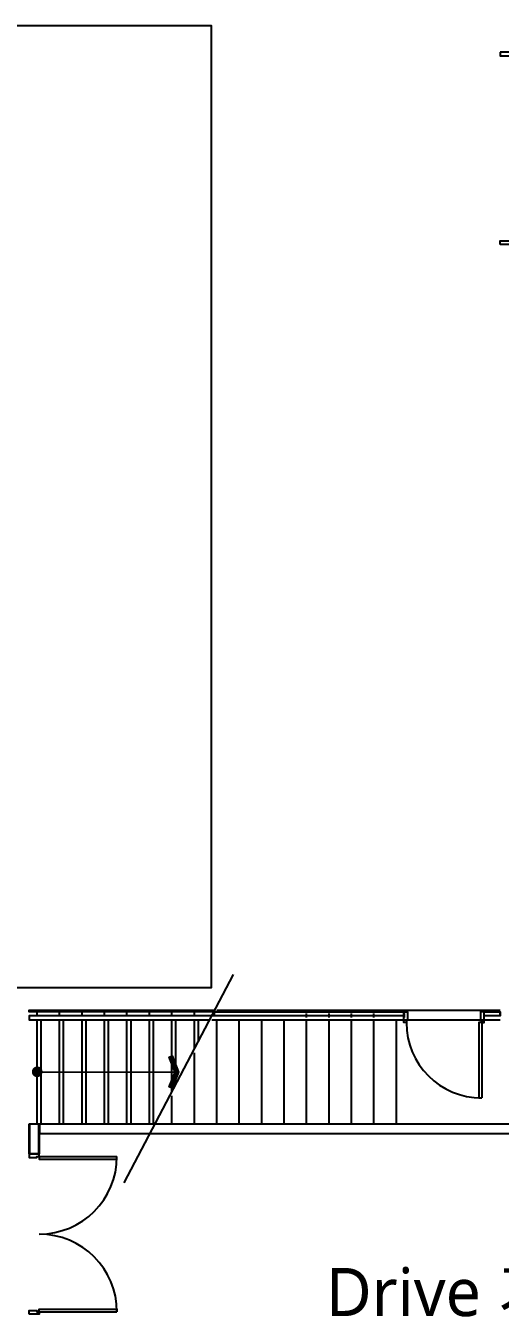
# Model space of a CAD drawing. Header units: millimetres. Extents: x 0 to 420500, y 0 to 297000.
# Drawn here: x 166362 to 172279, y 218560 to 234639 of the extents above; entities that cross this region are included whole.
import ezdxf
from ezdxf.enums import TextEntityAlignment as Align

# ---------------------------------------------------------------- set-up
doc = ezdxf.new("R2010")
doc.units = ezdxf.units.MM
doc.header["$LTSCALE"] = 500
doc.layers.add('BACK', color=8, linetype='Continuous')
doc.styles.add('스타일1', font='')
doc.styles.get('스타일1').set_extended_font_data('Malgun Gothic')

# ---------------------------------------------------------------- blocks, each defined once
blk = doc.blocks.new('D-2400')
at = {"layer": 'BACK'}
for p, q in [((30, 200), (30, 1370)), ((2370, 200), (2370, 1370))]:
    blk.add_line(p, q, dxfattribs=at)
for points in [[(30, 200), (65, 200), (65, 1370), (30, 1370)], [(2370, 200), (2335, 200), (2335, 1370), (2370, 1370)], [(0, 0), (45, 0), (45, 0), (45, 0), (45, 170), (30, 170), (30, 200), (0, 200), (0, 0)], [(2400, 0), (2355, 0), (2355, 0), (2355, 0), (2355, 170), (2370, 170), (2370, 200), (2400, 200), (2400, 0)]]:
    blk.add_lwpolyline(points, dxfattribs=at)
for centre, start, end in [((-245, -75), 10.7618, 79.2382), ((2645, -75), 100.7618, 169.2382)]:
    blk.add_arc(centre, 1470, start, end, dxfattribs=at)
blk = doc.blocks.new('D-2.0X2.1')
at = {"layer": 'BACK'}
for p, q in [((125, -30), (1095, -30)), ((125, -1970), (1095, -1970))]:
    blk.add_line(p, q, dxfattribs=at)
for points in [[(0, 0), (0, -45), (0, -45), (0, -45), (95, -45), (95, -30), (125, -30), (125, 0), (0, 0)], [(125, -30), (125, -65), (1095, -65), (1095, -30)], [(0, -2000), (0, -1955), (0, -1955), (0, -1955), (95, -1955), (95, -1970), (125, -1970), (125, -2000), (0, -2000)], [(125, -1970), (125, -1935), (1095, -1935), (1095, -1970)]]:
    blk.add_lwpolyline(points, dxfattribs=at)
for centre, start, end in [((125, -30), 270, 0), ((125, -1970), 0, 90)]:
    blk.add_arc(centre, 970, start, end, dxfattribs=at)
blk = doc.blocks.new('D-1000')
at = {"layer": 'BACK'}
blk.add_line((30, 125), (30, 1065), dxfattribs=at)
for points in [[(30, 125), (65, 125), (65, 1065), (30, 1065)], [(0, -10), (45, -10), (45, -10), (45, -10), (45, 95), (30, 95), (30, 125), (0, 125), (0, -10)], [(1000, -10), (955, -10), (955, -10), (955, -10), (955, 95), (970, 95), (970, 125), (1000, 125), (1000, -10)]]:
    blk.add_lwpolyline(points, dxfattribs=at)
blk.add_arc((30, 125), 940, 0, 90, dxfattribs=at)

msp = doc.modelspace()

# ---------------------------------------------------------------- linework, layer by layer
at = {"layer": 'BACK'}
for p, q in [((168948, 222800), (167585, 220198)), ((166504, 222285), (166504, 222335)), ((166504, 220935), (166504, 222235)), ((166554, 220935), (166554, 222235)), ((166784, 222285), (166784, 222335)), ((166784, 220935), (166784, 222235)), ((166834, 220935), (166834, 222235)), ((167064, 222285), (167064, 222335)), ((167064, 220935), (167064, 222235)), ((167114, 220935), (167114, 222235)), ((167344, 222285), (167344, 222335)), ((167344, 220935), (167344, 222235)), ((167394, 220935), (167394, 222235)), ((167624, 222285), (167624, 222335)), ((167624, 220935), (167624, 222235)), ((167674, 220935), (167674, 222235)), ((167904, 222285), (167904, 222335)), ((167904, 220935), (167904, 222235)), ((167954, 220935), (167954, 222235)), ((168184, 222285), (168184, 222335)), ((168184, 221343), (168184, 222235)), ((168234, 221438), (168234, 222235)), ((168464, 222285), (168464, 222335)), ((168464, 221877), (168464, 222235)), ((168514, 221973), (168514, 222235)), ((168744, 220935), (168744, 222235)), ((169024, 220935), (169024, 222235)), ((169304, 220935), (169304, 222235)), ((169584, 220935), (169584, 222235)), ((169864, 222265), (169864, 222315)), ((169864, 220935), (169864, 222235)), ((170144, 222265), (170144, 222315)), ((170144, 220935), (170144, 222235)), ((170424, 222265), (170424, 222315)), ((170424, 220935), (170424, 222235)), ((170704, 222265), (170704, 222315)), ((170704, 220935), (170704, 222235)), ((170984, 220935), (170984, 222235)), ((171086, 222265), (171086, 222315)), ((168464, 220935), (168464, 221822)), ((166471, 221585), (168266, 221583)), ((168184, 220935), (168184, 221287))]:
    msp.add_line(p, q, dxfattribs=at)
for points in [[(124679, 222639), (168679, 222639), (168679, 234639), (124679, 234639)], [(124679, 222639), (168679, 222639), (168679, 234639), (124679, 234639)], [(168186, 221383), (168148, 221398), (168223, 221583), (168148, 221768), (168186, 221783), (168266, 221583)]]:
    msp.add_lwpolyline(points, close=True, dxfattribs=at)
for points in [[(168715, 222335), (166404, 222335), (166404, 222355), (168715, 222355)], [(168715, 222285), (166404, 222285), (166404, 222235), (168652, 222235)], [(168681, 222235), (172279, 222235)], [(168715, 222285), (168715, 222335), (171079, 222335), (171079, 222285), (168715, 222285)], [(168715, 222295), (168716, 222295), (168716, 222287), (171078, 222287), (171078, 222334), (168716, 222334), (168716, 222325), (168715, 222325)], [(168744, 222355), (172279, 222355)], [(168744, 222335), (171079, 222335)], [(172079, 222285), (172079, 222335), (172279, 222335), (172279, 222285), (172079, 222285)], [(172079, 222295), (172081, 222295), (172081, 222287), (172278, 222287), (172278, 222334), (172081, 222334), (172081, 222325), (172079, 222325)], [(172108, 222335), (172279, 222335)], [(166404, 220935), (166529, 220935), (166529, 220560), (166404, 220560), (166404, 220935)], [(166429, 220935), (166429, 220931), (166408, 220931), (166408, 220564), (166525, 220564), (166525, 220931), (166504, 220931), (166504, 220935)], [(189204, 220935), (189204, 220810), (166529, 220810), (166529, 220935), (189204, 220935)], [(189204, 220873), (189200, 220873), (189200, 220931), (166533, 220931), (166533, 220814), (189200, 220814), (189200, 220873), (189204, 220873)]]:
    msp.add_lwpolyline(points, dxfattribs=at)
at = {"layer": 'BACK', "const_width": 66.7}
msp.add_lwpolyline([(166504, 221619, 1), (166504, 221552, 1)], format="xyb", close=True, dxfattribs=at)
at = {"layer": 'BACK'}
for points in [[(168186, 221783), (168148, 221768), (168266, 221583), (168223, 221583)], [(168266, 221583), (168223, 221583), (168186, 221383), (168148, 221398)]]:
    msp.add_solid(points, dxfattribs=at)

# ---------------------------------------------------------------- block references
for name, p, rotation in [('D-2400', (172279, 234310), 270), ('D-1000', (172079, 222324), 180)]:
    msp.add_blockref(name, p, dxfattribs=dict(at, rotation=rotation))
msp.add_blockref('D-2.0X2.1', (166404, 220560), dxfattribs=at)

# ---------------------------------------------------------------- texts
at = {"layer": 'BACK', "style": '스타일1'}
msp.add_text('Drive 기능시험실', height=600, dxfattribs=at).set_placement((173057, 218837), align=Align.MIDDLE_CENTER)

doc.saveas('drawing.dxf')
